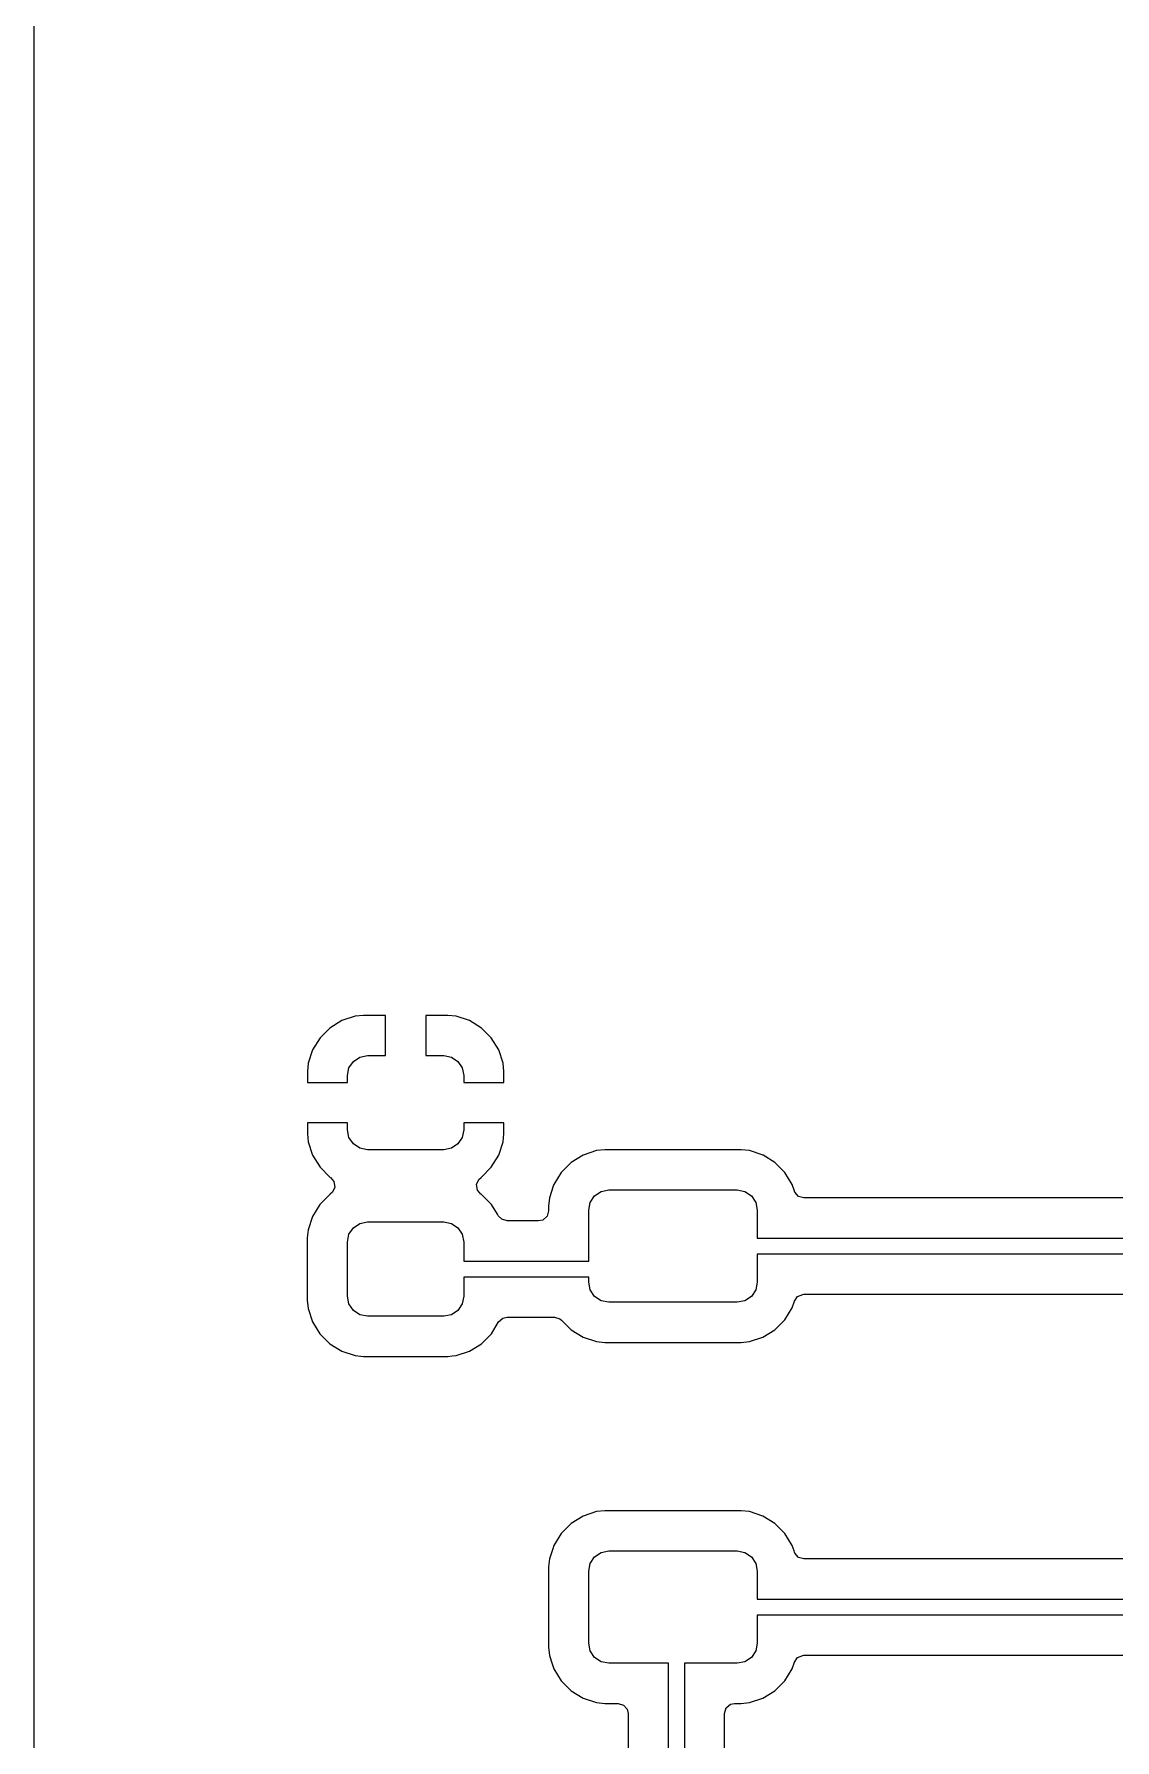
# Model space of a CAD drawing. Header units: inches. Extents: x 6.57 to 9.79, y -8.72 to -3.17.
# Drawn here: x 6.57 to 7.1, y -6.904 to -6.067 of the extents above; entities that cross this region are included whole.
import ezdxf

# ---------------------------------------------------------------- set-up
doc = ezdxf.new("R2010")
doc.units = ezdxf.units.IN
doc.header["$MEASUREMENT"] = 0
doc.layers.add('F.Cu', color=13, linetype='CONTINUOUS', true_color=0xc83434)

msp = doc.modelspace()

# ---------------------------------------------------------------- linework, layer by layer
at = {"layer": 'F.Cu', "linetype": 'CONTINUOUS'}
for p, q in [((6.5697, -6.57628), (6.5697, -5.94942)), ((6.5697, -6.33548), (6.5697, -5.94942)), ((6.5697, -6.09877), (6.5697, -5.94942)), ((6.5697, -6.33548), (6.5697, -5.94942)), ((6.5697, -6.21737), (6.5697, -6.09877)), ((6.5697, -6.33548), (6.5697, -6.21737)), ((6.5697, -7.07158), (6.5697, -6.33548)), ((6.5697, -6.67933), (6.5697, -6.33548)), ((6.5697, -6.67933), (6.5697, -6.33548)), ((6.71483, -6.55493), (6.70995, -6.55981)), ((6.7207, -6.5513), (6.71483, -6.55493)), ((6.72726, -6.54913), (6.7207, -6.5513)), ((6.7207, -6.5513), (6.7207, -6.5513)), ((6.7313, -6.54872), (6.72726, -6.54913)), ((6.74213, -6.54872), (6.7313, -6.54872)), ((6.7313, -6.54872), (6.7313, -6.54872)), ((6.74213, -6.56841), (6.74213, -6.54872)), ((6.77264, -6.54872), (6.76181, -6.54872)), ((6.76181, -6.54872), (6.76181, -6.56841)), ((6.77668, -6.54913), (6.77264, -6.54872)), ((6.78323, -6.5513), (6.77668, -6.54913)), ((6.77668, -6.54913), (6.77668, -6.54913)), ((6.78911, -6.55493), (6.78323, -6.5513)), ((6.78323, -6.5513), (6.78323, -6.5513)), ((6.79399, -6.55981), (6.78911, -6.55493)), ((6.70995, -6.55981), (6.70632, -6.56568)), ((6.79761, -6.56568), (6.79399, -6.55981)), ((6.70632, -6.56568), (6.70415, -6.57224)), ((6.70632, -6.56568), (6.70632, -6.56568)), ((6.72417, -6.57448), (6.72631, -6.57129)), ((6.72631, -6.57129), (6.7295, -6.56915)), ((6.7295, -6.56915), (6.73327, -6.56841)), ((6.73327, -6.56841), (6.74213, -6.56841)), ((6.76181, -6.56841), (6.77067, -6.56841)), ((6.77067, -6.56841), (6.77444, -6.56915)), ((6.77444, -6.56915), (6.77763, -6.57129)), ((6.77763, -6.57129), (6.77976, -6.57448)), ((6.79978, -6.57224), (6.79761, -6.56568)), ((6.79761, -6.56568), (6.79761, -6.56568)), ((6.5697, -6.65797), (6.5697, -6.57628)), ((6.70415, -6.57224), (6.70374, -6.57628)), ((6.70374, -6.57628), (6.70374, -6.58169)), ((6.70415, -6.57224), (6.70415, -6.57224)), ((6.72343, -6.57825), (6.72417, -6.57448)), ((6.72343, -6.58169), (6.72343, -6.57825)), ((6.77976, -6.57448), (6.78051, -6.57825)), ((6.78051, -6.57825), (6.78051, -6.58169)), ((6.8002, -6.57628), (6.79978, -6.57224)), ((6.8002, -6.58169), (6.8002, -6.57628)), ((6.8002, -6.57628), (6.8002, -6.57628)), ((6.70374, -6.58169), (6.72343, -6.58169)), ((6.78051, -6.58169), (6.8002, -6.58169)), ((6.72343, -6.60138), (6.70374, -6.60138)), ((6.70374, -6.60138), (6.70374, -6.60679)), ((6.72343, -6.60482), (6.72343, -6.60138)), ((6.72417, -6.60859), (6.72343, -6.60482)), ((6.78051, -6.60482), (6.77976, -6.60859)), ((6.8002, -6.60138), (6.78051, -6.60138)), ((6.78051, -6.60138), (6.78051, -6.60482)), ((6.8002, -6.60679), (6.8002, -6.60138)), ((6.70374, -6.60679), (6.70415, -6.61083)), ((6.70415, -6.61083), (6.70632, -6.61739)), ((6.72631, -6.61178), (6.72417, -6.60859)), ((6.7295, -6.61392), (6.72631, -6.61178)), ((6.77763, -6.61178), (6.77444, -6.61392)), ((6.77976, -6.60859), (6.77763, -6.61178)), ((6.79761, -6.61739), (6.79978, -6.61083)), ((6.79978, -6.61083), (6.8002, -6.60679)), ((6.79978, -6.61083), (6.79978, -6.61083)), ((6.8002, -6.60679), (6.8002, -6.60679)), ((6.70632, -6.61739), (6.70632, -6.61739)), ((6.70632, -6.61739), (6.70995, -6.62326)), ((6.73327, -6.61467), (6.7295, -6.61392)), ((6.77067, -6.61467), (6.73327, -6.61467)), ((6.77444, -6.61392), (6.77067, -6.61467)), ((6.79399, -6.62326), (6.79761, -6.61739)), ((6.79761, -6.61739), (6.79761, -6.61739)), ((6.83319, -6.62091), (6.8283, -6.6258)), ((6.83907, -6.61729), (6.83319, -6.62091)), ((6.84562, -6.61511), (6.83907, -6.61729)), ((6.83907, -6.61729), (6.83907, -6.61729)), ((6.84967, -6.6147), (6.84562, -6.61511)), ((6.84562, -6.61511), (6.84562, -6.61511)), ((6.9166, -6.6147), (6.84967, -6.6147)), ((6.84967, -6.6147), (6.84967, -6.6147)), ((6.92065, -6.61511), (6.9166, -6.6147)), ((6.9268, -6.61715), (6.92065, -6.61511)), ((6.92065, -6.61511), (6.92065, -6.61511)), ((6.9272, -6.61729), (6.9268, -6.61715)), ((6.92736, -6.61739), (6.9272, -6.61729)), ((6.9272, -6.61729), (6.9272, -6.61729)), ((6.93308, -6.62091), (6.92736, -6.61739)), ((6.93797, -6.6258), (6.93308, -6.62091)), ((6.70995, -6.62326), (6.71483, -6.62814)), ((6.71483, -6.62814), (6.71483, -6.62814)), ((6.71483, -6.62814), (6.71495, -6.62822)), ((6.71495, -6.62822), (6.71501, -6.62829)), ((6.71501, -6.62829), (6.71505, -6.62832)), ((6.71505, -6.62832), (6.71505, -6.62833)), ((6.71505, -6.62833), (6.71679, -6.63026)), ((6.71679, -6.63026), (6.71723, -6.63298)), ((6.78671, -6.63177), (6.7878, -6.62924)), ((6.7878, -6.62924), (6.78899, -6.62822)), ((6.78899, -6.62822), (6.78911, -6.62814)), ((6.78911, -6.62814), (6.79399, -6.62326)), ((6.8283, -6.6258), (6.82468, -6.63168)), ((6.94159, -6.63168), (6.93797, -6.6258)), ((6.71482, -6.63661), (6.70993, -6.64149)), ((6.71495, -6.63653), (6.71482, -6.63661)), ((6.71482, -6.63661), (6.71482, -6.63661)), ((6.71613, -6.6355), (6.71495, -6.63653)), ((6.71723, -6.63298), (6.71613, -6.6355)), ((6.78715, -6.63448), (6.78671, -6.63177)), ((6.7889, -6.63643), (6.78715, -6.63448)), ((6.78892, -6.63645), (6.7889, -6.63643)), ((6.7889, -6.63643), (6.7889, -6.63643)), ((6.78899, -6.63653), (6.78892, -6.63645)), ((6.78912, -6.63661), (6.78899, -6.63653)), ((6.794, -6.64149), (6.78912, -6.63661)), ((6.82251, -6.63823), (6.82209, -6.64228)), ((6.82437, -6.63261), (6.82251, -6.63823)), ((6.82251, -6.63823), (6.82251, -6.63823)), ((6.82251, -6.63823), (6.82251, -6.63823)), ((6.82468, -6.63168), (6.82437, -6.63261)), ((6.82468, -6.63168), (6.82468, -6.63168)), ((6.84255, -6.64048), (6.84468, -6.63729)), ((6.84468, -6.63729), (6.84787, -6.63516)), ((6.84787, -6.63516), (6.85164, -6.63441)), ((6.85164, -6.63441), (6.91463, -6.63441)), ((6.91463, -6.63441), (6.9184, -6.63516)), ((6.9184, -6.63516), (6.92159, -6.63729)), ((6.92159, -6.63729), (6.92372, -6.64048)), ((6.94252, -6.63448), (6.94159, -6.63168)), ((6.94269, -6.63498), (6.94252, -6.63448)), ((6.94288, -6.63547), (6.94269, -6.63498)), ((6.94468, -6.63755), (6.94288, -6.63547)), ((6.94732, -6.63832), (6.94468, -6.63755)), ((7.17254, -6.63832), (6.94732, -6.63832)), ((6.70993, -6.64149), (6.70631, -6.64737)), ((6.79698, -6.64631), (6.794, -6.64149)), ((6.79757, -6.64727), (6.79698, -6.64631)), ((6.82209, -6.6447), (6.82132, -6.64734)), ((6.82209, -6.64228), (6.82209, -6.6447)), ((6.8418, -6.64425), (6.84255, -6.64048)), ((6.8418, -6.66929), (6.8418, -6.64425)), ((6.92372, -6.64048), (6.92447, -6.64425)), ((6.92447, -6.64425), (6.92447, -6.65803)), ((6.70413, -6.65393), (6.70372, -6.65797)), ((6.70631, -6.64737), (6.70413, -6.65393)), ((6.70413, -6.65393), (6.70413, -6.65393)), ((6.70413, -6.65393), (6.70413, -6.65393)), ((6.70631, -6.64737), (6.70631, -6.64737)), ((6.72417, -6.65617), (6.72631, -6.65298)), ((6.72631, -6.65298), (6.7295, -6.65085)), ((6.7295, -6.65085), (6.73327, -6.6501)), ((6.73327, -6.6501), (6.77067, -6.6501)), ((6.77067, -6.6501), (6.77444, -6.65085)), ((6.77444, -6.65085), (6.77763, -6.65298)), ((6.77763, -6.65298), (6.77976, -6.65617)), ((6.79908, -6.64881), (6.79757, -6.64727)), ((6.80172, -6.64959), (6.79908, -6.64881)), ((6.81721, -6.64959), (6.80172, -6.64959)), ((6.81924, -6.64915), (6.81721, -6.64959)), ((6.82132, -6.64734), (6.81924, -6.64915)), ((6.5697, -7.92653), (6.5697, -6.65797)), ((6.70372, -6.65797), (6.70372, -6.68848)), ((6.70372, -6.65797), (6.70372, -6.65797)), ((6.72343, -6.65994), (6.72417, -6.65617)), ((6.72343, -6.68652), (6.72343, -6.65994)), ((6.77976, -6.65617), (6.78051, -6.65994)), ((6.78051, -6.65994), (6.78051, -6.66929)), ((6.92447, -6.65803), (7.20006, -6.65803)), ((6.78051, -6.66929), (6.8418, -6.66929)), ((7.20006, -6.6659), (6.92447, -6.6659)), ((6.92447, -6.6659), (6.92447, -6.67968)), ((6.5697, -6.73815), (6.5697, -6.67933)), ((6.5697, -6.73815), (6.5697, -6.67933)), ((6.8418, -6.67717), (6.78051, -6.67717)), ((6.78051, -6.67717), (6.78051, -6.68652)), ((6.8418, -6.67968), (6.8418, -6.67717)), ((6.84255, -6.68345), (6.8418, -6.67968)), ((6.92447, -6.67968), (6.92372, -6.68345)), ((6.70372, -6.68848), (6.70372, -6.68849)), ((6.70372, -6.68849), (6.70413, -6.69253)), ((6.72417, -6.69028), (6.72343, -6.68652)), ((6.78051, -6.68652), (6.77976, -6.69028)), ((6.84468, -6.68664), (6.84255, -6.68345)), ((6.84787, -6.68877), (6.84468, -6.68664)), ((6.85164, -6.68952), (6.84787, -6.68877)), ((6.9184, -6.68877), (6.91463, -6.68952)), ((6.92159, -6.68664), (6.9184, -6.68877)), ((6.92372, -6.68345), (6.92159, -6.68664)), ((6.94269, -6.68895), (6.94425, -6.68669)), ((6.94425, -6.68669), (6.94679, -6.68564)), ((6.94679, -6.68564), (6.94732, -6.68561)), ((6.94732, -6.68561), (7.17722, -6.68561)), ((6.70413, -6.69253), (6.70413, -6.69253)), ((6.70413, -6.69253), (6.70631, -6.69909)), ((6.72631, -6.69348), (6.72417, -6.69028)), ((6.7295, -6.69561), (6.72631, -6.69348)), ((6.73327, -6.69636), (6.7295, -6.69561)), ((6.77067, -6.69636), (6.73327, -6.69636)), ((6.77444, -6.69561), (6.77067, -6.69636)), ((6.77763, -6.69348), (6.77444, -6.69561)), ((6.77976, -6.69028), (6.77763, -6.69348)), ((6.79961, -6.69735), (6.80172, -6.69687)), ((6.80172, -6.69687), (6.82502, -6.69687)), ((6.82502, -6.69687), (6.82766, -6.69765)), ((6.91463, -6.68952), (6.85164, -6.68952)), ((6.93797, -6.69813), (6.94159, -6.69225)), ((6.94159, -6.69225), (6.94269, -6.68895)), ((6.70631, -6.69909), (6.70631, -6.69909)), ((6.70631, -6.69909), (6.70681, -6.69991)), ((6.70681, -6.69991), (6.70993, -6.70497)), ((6.70993, -6.70497), (6.71482, -6.70985)), ((6.78912, -6.70985), (6.794, -6.70497)), ((6.794, -6.70497), (6.79757, -6.69919)), ((6.79757, -6.69919), (6.79961, -6.69735)), ((6.82766, -6.69765), (6.82847, -6.6983)), ((6.82847, -6.6983), (6.83319, -6.70302)), ((6.83319, -6.70302), (6.83907, -6.70664)), ((6.9272, -6.70664), (6.93308, -6.70302)), ((6.93308, -6.70302), (6.93797, -6.69813)), ((6.71482, -6.70985), (6.7207, -6.71348)), ((6.7207, -6.71348), (6.72725, -6.71565)), ((6.77668, -6.71565), (6.78324, -6.71348)), ((6.78324, -6.71348), (6.78912, -6.70985)), ((6.83907, -6.70664), (6.84562, -6.70882)), ((6.84562, -6.70882), (6.84967, -6.70923)), ((6.84967, -6.70923), (6.9166, -6.70923)), ((6.9166, -6.70923), (6.92065, -6.70882)), ((6.92065, -6.70882), (6.9272, -6.70664)), ((6.72725, -6.71565), (6.7313, -6.71606)), ((6.7313, -6.71606), (6.77264, -6.71606)), ((6.77264, -6.71606), (6.77485, -6.71584)), ((6.77264, -6.71606), (6.77264, -6.71606)), ((6.77264, -6.71606), (6.77264, -6.71606)), ((6.77485, -6.71584), (6.77668, -6.71565)), ((6.5697, -6.94571), (6.5697, -6.73815)), ((6.5697, -7.07158), (6.5697, -6.73815)), ((6.83907, -6.79445), (6.83319, -6.79808)), ((6.84562, -6.79228), (6.83907, -6.79445)), ((6.83907, -6.79445), (6.83907, -6.79445)), ((6.84967, -6.79187), (6.84562, -6.79228)), ((6.84562, -6.79228), (6.84562, -6.79228)), ((6.9166, -6.79187), (6.84967, -6.79187)), ((6.84967, -6.79187), (6.84967, -6.79187)), ((6.92065, -6.79228), (6.9166, -6.79187)), ((6.9272, -6.79445), (6.92065, -6.79228)), ((6.92065, -6.79228), (6.92065, -6.79228)), ((6.93308, -6.79808), (6.9272, -6.79445)), ((6.8283, -6.80296), (6.82468, -6.80884)), ((6.83319, -6.79808), (6.8283, -6.80296)), ((6.93797, -6.80296), (6.93308, -6.79808)), ((6.94159, -6.80884), (6.93797, -6.80296)), ((6.82412, -6.81052), (6.82251, -6.8154)), ((6.82468, -6.80884), (6.82412, -6.81052)), ((6.82468, -6.80884), (6.82468, -6.80884)), ((6.84468, -6.81445), (6.84787, -6.81232)), ((6.84787, -6.81232), (6.85164, -6.81157)), ((6.85164, -6.81157), (6.91463, -6.81157)), ((6.91463, -6.81157), (6.9184, -6.81232)), ((6.9184, -6.81232), (6.92159, -6.81445)), ((6.9425, -6.81157), (6.94159, -6.80884)), ((6.94269, -6.81214), (6.9425, -6.81157)), ((6.94288, -6.81263), (6.94269, -6.81214)), ((6.94468, -6.81471), (6.94288, -6.81263)), ((6.82251, -6.8154), (6.82209, -6.81944)), ((6.82209, -6.81944), (6.82209, -6.85882)), ((6.82251, -6.8154), (6.82251, -6.8154)), ((6.82251, -6.8154), (6.82251, -6.8154)), ((6.8418, -6.82141), (6.84255, -6.81765)), ((6.8418, -6.85685), (6.8418, -6.82141)), ((6.84255, -6.81765), (6.84468, -6.81445)), ((6.92159, -6.81445), (6.92372, -6.81765)), ((6.92372, -6.81765), (6.92447, -6.82141)), ((6.92447, -6.82141), (6.92447, -6.83519)), ((6.94732, -6.81549), (6.94468, -6.81471)), ((7.17722, -6.81549), (6.94732, -6.81549)), ((6.92447, -6.83519), (7.20006, -6.83519)), ((7.20006, -6.84307), (6.92447, -6.84307)), ((6.92447, -6.84307), (6.92447, -6.85685)), ((6.82209, -6.85882), (6.82209, -6.85882)), ((6.82209, -6.85882), (6.82251, -6.86286)), ((6.82251, -6.86286), (6.82251, -6.86286)), ((6.82251, -6.86286), (6.82384, -6.86689)), ((6.84255, -6.86061), (6.8418, -6.85685)), ((6.84468, -6.86381), (6.84255, -6.86061)), ((6.84787, -6.86594), (6.84468, -6.86381)), ((6.92159, -6.86381), (6.9184, -6.86594)), ((6.92372, -6.86061), (6.92159, -6.86381)), ((6.92447, -6.85685), (6.92372, -6.86061)), ((6.94269, -6.86612), (6.94425, -6.86386)), ((6.94425, -6.86386), (6.94679, -6.8628)), ((6.94679, -6.8628), (6.94732, -6.86277)), ((6.94732, -6.86277), (7.17722, -6.86277)), ((6.82384, -6.86689), (6.82468, -6.86942)), ((6.82468, -6.86942), (6.8283, -6.8753)), ((6.85164, -6.86669), (6.84787, -6.86594)), ((6.88083, -6.86669), (6.85164, -6.86669)), ((6.88083, -6.97785), (6.88083, -6.86669)), ((6.91463, -6.86669), (6.8887, -6.86669)), ((6.8887, -6.86669), (6.8887, -6.97785)), ((6.9184, -6.86594), (6.91463, -6.86669)), ((6.93797, -6.8753), (6.94159, -6.86942)), ((6.94159, -6.86942), (6.94269, -6.86612)), ((6.8283, -6.8753), (6.83319, -6.88018)), ((6.83319, -6.88018), (6.83907, -6.88381)), ((6.9272, -6.88381), (6.93308, -6.88018)), ((6.93308, -6.88018), (6.93797, -6.8753)), ((6.83907, -6.88381), (6.84562, -6.88598)), ((6.84562, -6.88598), (6.84967, -6.88639)), ((6.84967, -6.88639), (6.85624, -6.88639)), ((6.85624, -6.88639), (6.85888, -6.88717)), ((6.85888, -6.88717), (6.86068, -6.88925)), ((6.86068, -6.88925), (6.86112, -6.89128)), ((6.90841, -6.89128), (6.90918, -6.88864)), ((6.90918, -6.88864), (6.91126, -6.88684)), ((6.91126, -6.88684), (6.91329, -6.88639)), ((6.91329, -6.88639), (6.9166, -6.88639)), ((6.9166, -6.88639), (6.92065, -6.88598)), ((6.9166, -6.88639), (6.9166, -6.88639)), ((6.92065, -6.88598), (6.9272, -6.88381)), ((6.86112, -6.89128), (6.86112, -6.95636)), ((6.90841, -6.95636), (6.90841, -6.89128))]:
    msp.add_line(p, q, dxfattribs=at)

doc.saveas('drawing.dxf')
